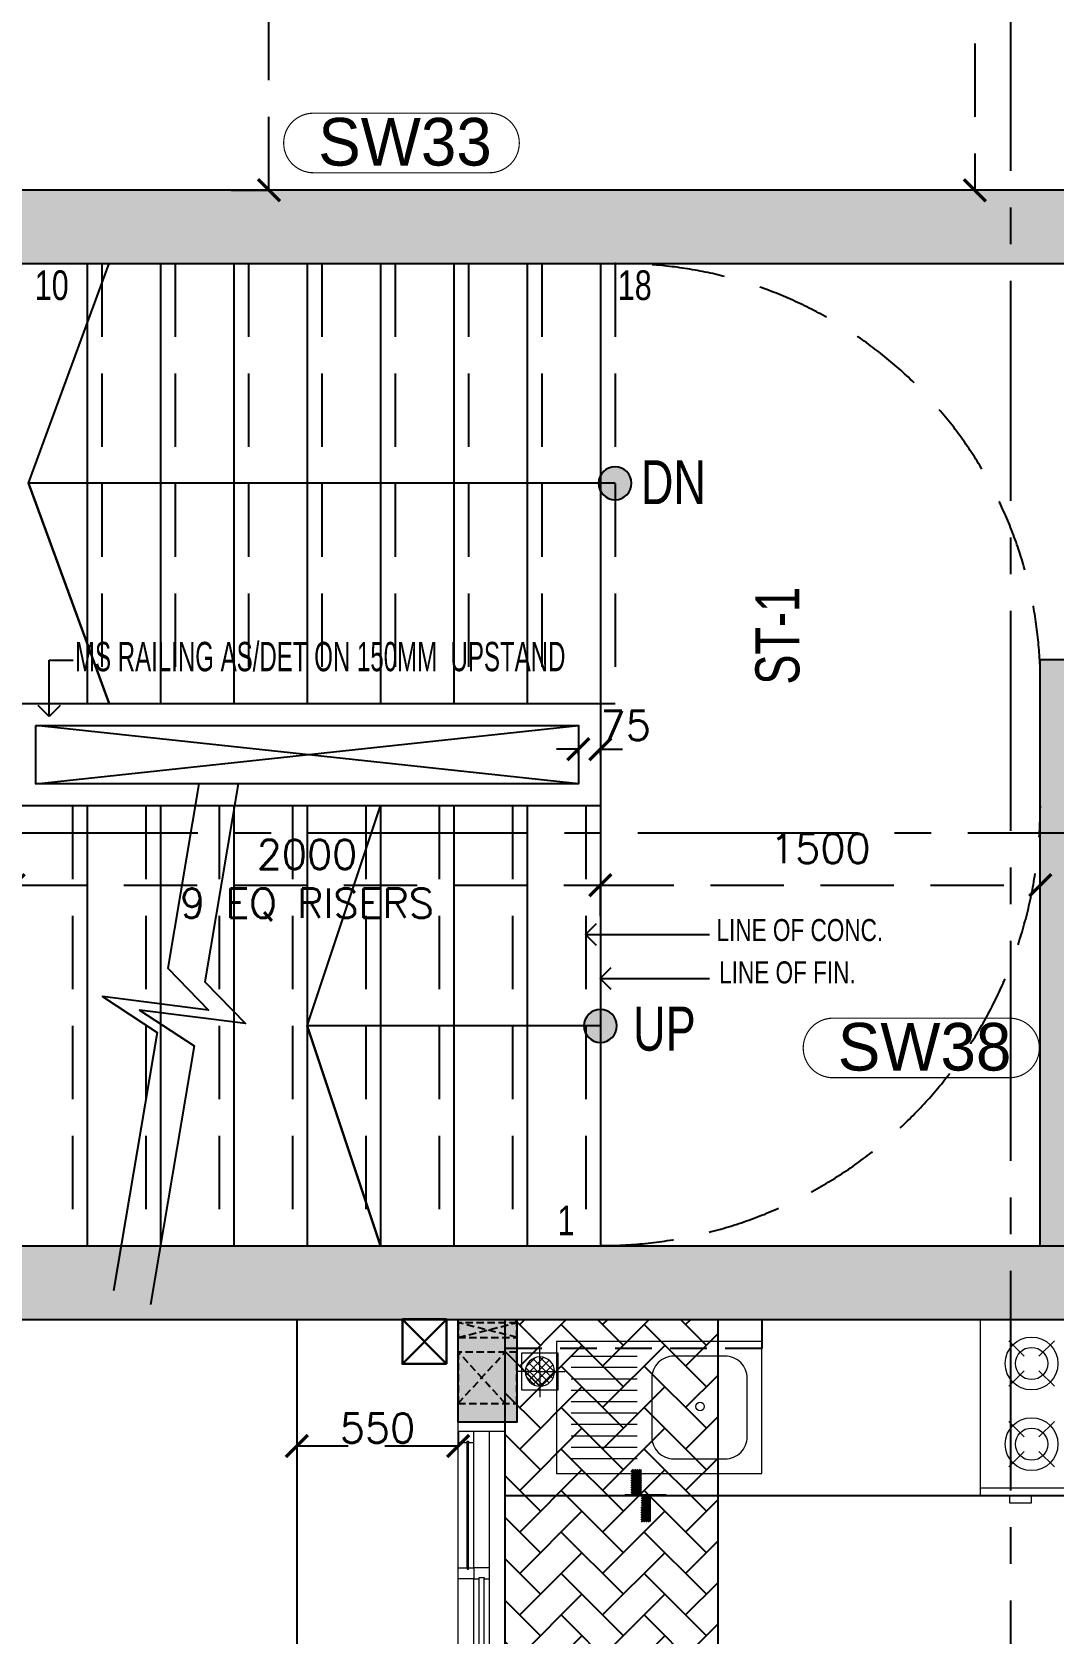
# Model space of a CAD drawing. Header units: millimetres. Extents: x 1181448 to 1317632, y -5734806 to -5633961.
# Drawn here: x 1199305 to 1202789, y -5720297 to -5714835 of the extents above; entities that cross this region are included whole.
import ezdxf

# ---------------------------------------------------------------- set-up
doc = ezdxf.new("R2010")
doc.units = ezdxf.units.MM
doc.header["$LTSCALE"] = 1000
doc.header["$MEASUREMENT"] = 0
for name, pattern in [('1BHK-A$0$( Hidden )', [0.375, 0.25, -0.125]), ('1BHK-A$0$HIDDEN', [0.375, 0.25, -0.125]), ('AUDIT_D_120904163729-0', [0]), ('T8 - TYPICAL FLOOR CORE$1$DASHED2', [0.375, 0.25, -0.125]), ('T8 - TYPICAL FLOOR CORE$1$HIDDEN', [0.375, 0.25, -0.125]), ('T8_REFUGE COLUMNS$0$CENTER2', [1.125, 0.75, -0.125, 0.125, -0.125])]:
    doc.linetypes.add(name, pattern=pattern)
doc.layers.get('0').update_dxf_attribs({"linetype": 'AUDIT_D_120904163729-0'})
for name, color, linetype, lineweight in [('1BHK-A$0$$0$a-TOI-fixtures', 251, 'Continuous', 0), ('1BHK-A$0$a-TOI-fixtures', 251, 'Continuous', 0), ('1BHK-A$1$A-WALL- 160', 6, 'Continuous', 30), ('1BHK-A$1$Window', 4, 'Continuous', 20), ('T8 - TYPICAL FLOOR CORE$1$a-Text', 4, 'Continuous', 0), ('T8(T9 IS SIMILAR) - REFUGE FLOOR$0$D&W', 8, 'Continuous', 25), ('T8_REFUGE COLUMNS$0$A-COLUMN NO size reduce', 81, 'Continuous', 25)]:
    doc.layers.add(name, color=color, linetype=linetype, lineweight=lineweight)
for name, color, linetype in [('1BHK-A$0$A-DECK SUNK 125', 8, 'Continuous'), ('1BHK-A$0$a-KIT FIX', 251, 'Continuous'), ('1BHK-A$0$A-SERVICES CUTOUT', 8, 'Continuous'), ('1BHK-A$0$a-tile drop', 3, 'Continuous'), ('1BHK-A$0$APT PLANS-typ$0$TILEDROP', 3, 'Continuous'), ('1BHK-A$0$LEDGE WALL', 5, 'Continuous'), ('A_dim', 1, 'Continuous'), ('T8 - TYPICAL FLOOR CORE$0$A-DIMENSIONS', 2, 'T8 - TYPICAL FLOOR CORE$1$HIDDEN'), ('T8 - TYPICAL FLOOR CORE$1$A-FINISHED STAIRS', 1, 'Continuous'), ('T8 - TYPICAL FLOOR CORE$1$A-SLAB SUNK-AC LEDGES', 251, 'T8 - TYPICAL FLOOR CORE$1$HIDDEN'), ('T8 - TYPICAL FLOOR CORE$1$A-UNFINISHED STAIRS', 30, 'T8 - TYPICAL FLOOR CORE$1$DASHED2'), ('T8 - TYPICAL FLOOR CORE$1$A_rail', 253, 'Continuous'), ('T8 - TYPICAL FLOOR CORE$1$B-AR-ANNO-E DECK FLOOR$0$a-text', 4, 'Continuous'), ('T8 - TYPICAL FLOOR CORE$1$CUT-OUT', 49, 'Continuous'), ('T8 - TYPICAL FLOOR CORE$1$HATCH', 8, 'Continuous'), ('T8 - TYPICAL FLOOR CORE$1$STAIRS', 1, 'Continuous'), ('T8(T9 IS SIMILAR) - REFUGE FLOOR$1$A_rail', 253, 'Continuous'), ('T8_REFUGE COLUMNS$0$A-CENTERLINE', 193, 'T8_REFUGE COLUMNS$0$CENTER2'), ('T8_REFUGE COLUMNS$0$A-SHEAR WALL THICKENING', 3, 'Continuous'), ('T8_REFUGE COLUMNS$1$A-RCC COLS', 3, 'Continuous')]:
    doc.layers.add(name, color=color, linetype=linetype)
doc.layers.add('T8_REFUGE COLUMNS$0$COL-HATCH', color=7, linetype='Continuous', lineweight=25, true_color=0xa3a3a3)
doc.styles.add('T8 - TYPICAL FLOOR CORE$0$Romans 1', font='romans.shx', dxfattribs={"height": 100})
doc.styles.add('T8 - TYPICAL FLOOR CORE$1$ARIAL ARROW', font='swisscl.ttf')
doc.styles.add('T8_REFUGE COLUMNS$0$STANDARD', font='GOTHIC.TTF')
doc.dimstyles.new('T8 - TYPICAL FLOOR CORE$0$ALPINE S', dxfattribs={"dimscale": 0, "dimtxt": 100, "dimasz": 75, "dimexe": 0, "dimexo": 0, "dimgap": 75, "dimtad": 1, "dimdec": 0, "dimzin": 0, "dimdsep": 46, "dimtxsty": 'T8 - TYPICAL FLOOR CORE$0$Romans 1', "dimblk": 'T8 - TYPICAL FLOOR CORE$0$_ArchTick', "dimcen": 0.09, "dimclrd": 256, "dimclre": 256, "dimclrt": 7, "dimadec": 0, "dimazin": 0, "dimtfac": 1, "dimtdec": 0, "dimtofl": 0, "dimtmove": 1, "dimatfit": 0, "dimldrblk": 'T8 - TYPICAL FLOOR CORE$0$_Open90', "dimfxl": 1, "dimtolj": 1, "dimtzin": 0, "dimarcsym": 0})

# ---------------------------------------------------------------- blocks, each defined once
blk = doc.blocks.new('T8 - TYPICAL FLOOR CORE$0$_ArchTick')
at = {"color": 0, "linetype": 'ByBlock', "const_width": 0.15}
blk.add_lwpolyline([(-0.5, -0.5), (0.5, 0.5)], dxfattribs=at)
blk = doc.blocks.new('*D236')
at = {"layer": 'T8 - TYPICAL FLOOR CORE$0$A-DIMENSIONS', "linetype": 'T8 - TYPICAL FLOOR CORE$1$HIDDEN', "lineweight": -2, "transparency": 16777216}
for p, q in [((1201242.2, -5717849.3), (1201242.2, -5717743.8)), ((1202742.1, -5717869.7), (1202742.1, -5717743.8))]:
    blk.add_line(p, q, dxfattribs=at)
at = {"layer": 'T8 - TYPICAL FLOOR CORE$0$A-DIMENSIONS', "lineweight": -2, "transparency": 16777216}
blk.add_line((1201242.2, -5717743.8), (1202742.1, -5717743.8), dxfattribs=at)
at = {"layer": 'T8 - TYPICAL FLOOR CORE$0$A-DIMENSIONS', "linetype": 'ByBlock', "lineweight": -2, "transparency": 16777216, "xscale": 75, "yscale": 75, "zscale": 75, "rotation": 180}
blk.add_blockref('T8 - TYPICAL FLOOR CORE$0$_ArchTick', (1201242.2, -5717743.8), dxfattribs=at)
at = {"layer": 'T8 - TYPICAL FLOOR CORE$0$A-DIMENSIONS', "linetype": 'ByBlock', "lineweight": -2, "transparency": 16777216, "xscale": 75, "yscale": 75, "zscale": 75}
blk.add_blockref('T8 - TYPICAL FLOOR CORE$0$_ArchTick', (1202742.1, -5717743.8), dxfattribs=at)
at = {"layer": 'T8 - TYPICAL FLOOR CORE$0$A-DIMENSIONS', "color": 7, "linetype": 'ByBlock', "transparency": 16777216, "insert": (1201992.1, -5717618.8), "char_height": 100, "attachment_point": 5, "style": 'T8 - TYPICAL FLOOR CORE$0$Romans 1'}
blk.add_mtext('\\A1;1500', dxfattribs=at)
blk = doc.blocks.new('T8 - TYPICAL FLOOR CORE$0$_Open90')
at = {"color": 0, "linetype": 'ByBlock', "lineweight": -2}
for p, q in [((0, 0), (-1, 0)), ((-0.5, 0.5), (0, 0)), ((0, 0), (-0.5, -0.5))]:
    blk.add_line(p, q, dxfattribs=at)
blk = doc.blocks.new('T8 - TYPICAL FLOOR CORE$1$A$C29262D9E')
at = {"layer": 'T8 - TYPICAL FLOOR CORE$1$STAIRS'}
h = blk.add_hatch(color=7, dxfattribs=at)
edge = h.paths.add_edge_path()
edge.add_arc((0, 0), 0.075, 0, 360)
at = {"layer": 'T8 - TYPICAL FLOOR CORE$1$STAIRS', "color": 7}
blk.add_circle((0, 0), 0.075, dxfattribs=at)
blk = doc.blocks.new('*D237')
at = {"layer": 'T8 - TYPICAL FLOOR CORE$0$A-DIMENSIONS', "linetype": 'T8 - TYPICAL FLOOR CORE$1$HIDDEN', "lineweight": -2, "transparency": 16777216}
for p, q in [((1200042.4, -5713849.6), (1200112.5, -5713849.6)), ((1199983.5, -5715375), (1200112.5, -5715375))]:
    blk.add_line(p, q, dxfattribs=at)
at = {"layer": 'T8 - TYPICAL FLOOR CORE$0$A-DIMENSIONS', "lineweight": -2, "transparency": 16777216}
blk.add_line((1200112.5, -5715375), (1200112.5, -5713849.6), dxfattribs=at)
at = {"layer": 'T8 - TYPICAL FLOOR CORE$0$A-DIMENSIONS', "linetype": 'ByBlock', "lineweight": -2, "transparency": 16777216, "xscale": 75, "yscale": 75, "zscale": 75}
for p, rotation in [((1200112.5, -5713849.6), 90), ((1200112.5, -5715375), 270)]:
    blk.add_blockref('T8 - TYPICAL FLOOR CORE$0$_ArchTick', p, dxfattribs=dict(at, rotation=rotation))
at = {"layer": 'T8 - TYPICAL FLOOR CORE$0$A-DIMENSIONS', "color": 7, "linetype": 'ByBlock', "transparency": 16777216, "insert": (1199987.5, -5714612.3), "char_height": 100, "attachment_point": 5, "rotation": 90, "style": 'T8 - TYPICAL FLOOR CORE$0$Romans 1'}
blk.add_mtext('\\A1;1525', dxfattribs=at)
blk = doc.blocks.new('*D238')
at = {"layer": 'T8 - TYPICAL FLOOR CORE$0$A-DIMENSIONS', "linetype": 'T8 - TYPICAL FLOOR CORE$1$HIDDEN', "lineweight": -2, "transparency": 16777216}
for p, q in [((1202567.4, -5712999.6), (1202519.3, -5712999.6)), ((1202567.4, -5715375), (1202519.3, -5715375))]:
    blk.add_line(p, q, dxfattribs=at)
at = {"layer": 'T8 - TYPICAL FLOOR CORE$0$A-DIMENSIONS', "lineweight": -2, "transparency": 16777216}
blk.add_line((1202519.3, -5712999.6), (1202519.3, -5715375), dxfattribs=at)
at = {"layer": 'T8 - TYPICAL FLOOR CORE$0$A-DIMENSIONS', "linetype": 'ByBlock', "lineweight": -2, "transparency": 16777216, "xscale": 75, "yscale": 75, "zscale": 75}
for p, rotation in [((1202519.3, -5712999.6), 90), ((1202519.3, -5715375), 270)]:
    blk.add_blockref('T8 - TYPICAL FLOOR CORE$0$_ArchTick', p, dxfattribs=dict(at, rotation=rotation))
at = {"layer": 'T8 - TYPICAL FLOOR CORE$0$A-DIMENSIONS', "color": 7, "linetype": 'ByBlock', "transparency": 16777216, "insert": (1202394.3, -5714187.3), "char_height": 100, "attachment_point": 5, "rotation": 90, "style": 'T8 - TYPICAL FLOOR CORE$0$Romans 1'}
blk.add_mtext('\\A1;2375', dxfattribs=at)
blk = doc.blocks.new('*D250')
at = {"layer": 'T8 - TYPICAL FLOOR CORE$0$A-DIMENSIONS', "linetype": 'T8 - TYPICAL FLOOR CORE$1$HIDDEN', "lineweight": -2, "transparency": 16777216}
for p, q in [((1199242.2, -5717841.6), (1199242.2, -5717743.8)), ((1201242.2, -5717841.6), (1201242.2, -5717743.8))]:
    blk.add_line(p, q, dxfattribs=at)
at = {"layer": 'T8 - TYPICAL FLOOR CORE$0$A-DIMENSIONS', "lineweight": -2, "transparency": 16777216}
blk.add_line((1199242.2, -5717743.8), (1201242.2, -5717743.8), dxfattribs=at)
at = {"layer": 'T8 - TYPICAL FLOOR CORE$0$A-DIMENSIONS', "linetype": 'ByBlock', "lineweight": -2, "transparency": 16777216, "xscale": 75, "yscale": 75, "zscale": 75, "rotation": 180}
blk.add_blockref('T8 - TYPICAL FLOOR CORE$0$_ArchTick', (1199242.2, -5717743.8), dxfattribs=at)
at = {"layer": 'T8 - TYPICAL FLOOR CORE$0$A-DIMENSIONS', "linetype": 'ByBlock', "lineweight": -2, "transparency": 16777216, "xscale": 75, "yscale": 75, "zscale": 75}
blk.add_blockref('T8 - TYPICAL FLOOR CORE$0$_ArchTick', (1201242.2, -5717743.8), dxfattribs=at)
at = {"layer": 'T8 - TYPICAL FLOOR CORE$0$A-DIMENSIONS', "color": 7, "linetype": 'ByBlock', "transparency": 16777216, "insert": (1200242.2, -5717727.2), "char_height": 100, "attachment_point": 5, "style": 'T8 - TYPICAL FLOOR CORE$0$Romans 1'}
blk.add_mtext('\\A1;2000\\P9 EQ RISERS', dxfattribs=at)
blk = doc.blocks.new('*D221')
at = {"layer": 'T8 - TYPICAL FLOOR CORE$0$A-DIMENSIONS', "lineweight": -2, "transparency": 16777216}
for p, q in [((1201167.2, -5717280.4), (1201092.2, -5717280.4)), ((1201242.2, -5717280.4), (1201317.2, -5717280.4))]:
    blk.add_line(p, q, dxfattribs=at)
at = {"layer": 'T8 - TYPICAL FLOOR CORE$0$A-DIMENSIONS', "linetype": 'T8 - TYPICAL FLOOR CORE$1$HIDDEN', "lineweight": -2, "transparency": 16777216}
for p, q in [((1201167.2, -5717299.5), (1201167.2, -5717280.4)), ((1201242.2, -5717299.5), (1201242.2, -5717280.4))]:
    blk.add_line(p, q, dxfattribs=at)
at = {"layer": 'T8 - TYPICAL FLOOR CORE$0$A-DIMENSIONS', "linetype": 'ByBlock', "lineweight": -2, "transparency": 16777216, "xscale": 75, "yscale": 75, "zscale": 75}
blk.add_blockref('T8 - TYPICAL FLOOR CORE$0$_ArchTick', (1201167.2, -5717280.4), dxfattribs=at)
at = {"layer": 'T8 - TYPICAL FLOOR CORE$0$A-DIMENSIONS', "linetype": 'ByBlock', "lineweight": -2, "transparency": 16777216, "xscale": 75, "yscale": 75, "zscale": 75, "rotation": 180}
blk.add_blockref('T8 - TYPICAL FLOOR CORE$0$_ArchTick', (1201242.2, -5717280.4), dxfattribs=at)
at = {"layer": 'T8 - TYPICAL FLOOR CORE$0$A-DIMENSIONS', "color": 7, "linetype": 'ByBlock', "transparency": 16777216, "insert": (1201328.4, -5717199.4), "char_height": 100, "attachment_point": 5, "style": 'T8 - TYPICAL FLOOR CORE$0$Romans 1'}
blk.add_mtext('\\A1;75', dxfattribs=at)
blk = doc.blocks.new('*D183')
at = {"layer": 'T8 - TYPICAL FLOOR CORE$0$A-DIMENSIONS', "linetype": 'T8 - TYPICAL FLOOR CORE$1$HIDDEN', "lineweight": -2, "transparency": 16777216}
for p, q in [((1200207.4, -5719607.2), (1200207.4, -5719656.7)), ((1200757.3, -5719607.2), (1200757.3, -5719656.7))]:
    blk.add_line(p, q, dxfattribs=at)
at = {"layer": 'T8 - TYPICAL FLOOR CORE$0$A-DIMENSIONS', "lineweight": -2, "transparency": 16777216}
blk.add_line((1200757.3, -5719656.7), (1200207.4, -5719656.7), dxfattribs=at)
at = {"layer": 'T8 - TYPICAL FLOOR CORE$0$A-DIMENSIONS', "linetype": 'ByBlock', "lineweight": -2, "transparency": 16777216, "xscale": 75, "yscale": 75, "zscale": 75, "rotation": 180}
blk.add_blockref('T8 - TYPICAL FLOOR CORE$0$_ArchTick', (1200207.4, -5719656.7), dxfattribs=at)
at = {"layer": 'T8 - TYPICAL FLOOR CORE$0$A-DIMENSIONS', "linetype": 'ByBlock', "lineweight": -2, "transparency": 16777216, "xscale": 75, "yscale": 75, "zscale": 75}
blk.add_blockref('T8 - TYPICAL FLOOR CORE$0$_ArchTick', (1200757.3, -5719656.7), dxfattribs=at)
at = {"layer": 'T8 - TYPICAL FLOOR CORE$0$A-DIMENSIONS', "color": 7, "linetype": 'ByBlock', "transparency": 16777216, "insert": (1200482.4, -5719595.1), "char_height": 100, "attachment_point": 5, "style": 'T8 - TYPICAL FLOOR CORE$0$Romans 1'}
blk.add_mtext('\\A1;550', dxfattribs=at)
blk = doc.blocks.new('T8_REFUGE COLUMNS$0$A$C277F3394')
at = {"layer": 'T8_REFUGE COLUMNS$0$A-SHEAR WALL THICKENING', "linetype": 'ByBlock', "true_color": 0xa3a3a3}
h = blk.add_hatch(color=253, dxfattribs=at)
h.dxf.hatch_style = 1
h.paths.add_polyline_path([(-4335.3, 0), (-4135.3, 0), (-4135.3, -350), (-4335.3, -350)])
at = {"layer": 'T8_REFUGE COLUMNS$0$A-SHEAR WALL THICKENING', "linetype": 'ByBlock'}
blk.add_lwpolyline([(-4335.3, 0), (-4135.3, 0), (-4135.3, -350), (-4335.3, -350)], close=True, dxfattribs=at)
blk = doc.blocks.new('T8_REFUGE COLUMNS$0$A$C46A13422')
at = {"layer": 'T8_REFUGE COLUMNS$0$A-SHEAR WALL THICKENING', "linetype": 'ByBlock'}
blk.add_blockref('T8_REFUGE COLUMNS$0$A$C277F3394', (-5609.8, -7500), dxfattribs=at)
blk = doc.blocks.new('T8_REFUGE COLUMNS')
at = {"layer": 'T8_REFUGE COLUMNS$0$COL-HATCH', "linetype": 'ByBlock'}
h = blk.add_hatch(color=256, dxfattribs=at)
h.dxf.hatch_style = 1
h.paths.add_polyline_path([(1196932.1, -5715624.9), (1203832.1, -5715624.9), (1203832.1, -5715374.9), (1196932.1, -5715374.9)])
h = blk.add_hatch(color=256, dxfattribs=at)
h.dxf.hatch_style = 1
h.paths.add_polyline_path([(1202742.1, -5716974.9), (1202992.1, -5716974.9), (1202992.1, -5718974.9), (1202742.1, -5718974.9)])
h = blk.add_hatch(color=256, dxfattribs=at)
h.dxf.hatch_style = 1
h.paths.add_polyline_path([(1198907.1, -5719224.9), (1205092.1, -5719224.9), (1205092.1, -5718974.9), (1198907.1, -5718974.9)])
at = {"layer": 'T8_REFUGE COLUMNS$0$A-CENTERLINE'}
for p, q in [((1202642.1, -5728808.5), (1202642.1, -5698573.6)), ((1223494.9, -5717567.4), (1182495.9, -5717567.4))]:
    blk.add_line(p, q, dxfattribs=at)
at = {"layer": 'T8_REFUGE COLUMNS$0$A-COLUMN NO size reduce', "linetype": 'ByBlock', "const_width": 3.9}
for points in [[(1200264.1, -5715315.2, -1), (1200264.1, -5715112), (1200864.3, -5715112, -1), (1200864.3, -5715315.2)], [(1202035.4, -5718400.7, -1), (1202035.4, -5718197.6), (1202637.3, -5718197.6, -1), (1202637.3, -5718400.7)]]:
    blk.add_lwpolyline(points, format="xyb", close=True, dxfattribs=at)
at = {"layer": 'T8_REFUGE COLUMNS$1$A-RCC COLS', "linetype": 'ByBlock'}
for points in [[(1196932.1, -5715624.9), (1203832.1, -5715624.9), (1203832.1, -5715374.9), (1196932.1, -5715374.9)], [(1202742.1, -5716974.9), (1202992.1, -5716974.9), (1202992.1, -5718974.9), (1202742.1, -5718974.9)], [(1198907.1, -5719224.9), (1205092.1, -5719224.9), (1205092.1, -5718974.9), (1198907.1, -5718974.9)]]:
    blk.add_lwpolyline(points, close=True, dxfattribs=at)
blk.add_blockref('T8_REFUGE COLUMNS$0$A$C46A13422', (1210702.1, -5711724.9), dxfattribs=at)
at = {"layer": 'T8_REFUGE COLUMNS$0$A-COLUMN NO size reduce', "linetype": 'ByBlock', "char_height": 162.5, "attachment_point": 1, "style": 'T8_REFUGE COLUMNS$0$STANDARD'}
for s, insert in [('SW33', (1200280.3, -5715128.3)), ('SW38', (1202051.7, -5718213.8))]:
    blk.add_mtext_dynamic_manual_height_columns(s, width=444.685, gutter_width=500, heights=[0], dxfattribs=dict(at, insert=insert))
blk = doc.blocks.new('1BHK-A$1$1500')
at = {"layer": '1BHK-A$1$Window', "color": 1, "lineweight": 13}
for p, q in [((1150276.5, -5694418.8), (1148842.5, -5694418.8)), ((1149307.5, -5694418.8), (1148880, -5694418.8)), ((1149307.5, -5694472.1), (1148880, -5694472.1)), ((1149773.7, -5694472.1), (1149345, -5694472.1)), ((1149811.2, -5694472.1), (1150276.5, -5694472.1)), ((1149307.5, -5694525.5), (1148842.5, -5694525.5)), ((1149773.7, -5694525.5), (1149345, -5694525.5)), ((1150239, -5694525.5), (1149811.2, -5694525.5)), ((1149773.7, -5694578.8), (1148842.5, -5694578.8)), ((1150239, -5694578.8), (1149811.2, -5694578.8))]:
    blk.add_line(p, q, dxfattribs=at)
at = {"layer": '1BHK-A$1$Window', "color": 5, "lineweight": 13}
for p, q in [((1149307.5, -5694449.1), (1148880, -5694449.1)), ((1149307.5, -5694453.6), (1148880, -5694453.6)), ((1149773.7, -5694490.7), (1149345, -5694490.7)), ((1149773.7, -5694506.9), (1149345, -5694506.9)), ((1150239, -5694544.1), (1149811.2, -5694544.1)), ((1150239, -5694560.2), (1149811.2, -5694560.2))]:
    blk.add_line(p, q, dxfattribs=at)
at = {"layer": '1BHK-A$1$Window', "color": 4, "lineweight": 13}
for points in [[(1148842.5, -5694418.8), (1148809.5, -5694418.8), (1148809.5, -5694578.8), (1148842.5, -5694578.8)], [(1148880, -5694453.6), (1148880, -5694472.1), (1148842.5, -5694472.1), (1148842.5, -5694418.8), (1148880, -5694418.8), (1148880, -5694449.1), (1148875.5, -5694449.1), (1148875.5, -5694453.6)], [(1149307.5, -5694453.6), (1149307.5, -5694472.1), (1149345, -5694472.1), (1149345, -5694418.8), (1149307.5, -5694418.8), (1149307.5, -5694449.1), (1149312, -5694449.1), (1149312, -5694453.6)], [(1150309.5, -5694418.8), (1150276.5, -5694418.8), (1150276.5, -5694578.8), (1150309.5, -5694578.8)], [(1149345, -5694506.9), (1149345, -5694525.5), (1149307.5, -5694525.5), (1149307.5, -5694472.1), (1149345, -5694472.1), (1149345, -5694490.7), (1149340.5, -5694490.7), (1149340.5, -5694506.9)], [(1149773.7, -5694506.9), (1149773.7, -5694525.5), (1149811.2, -5694525.5), (1149811.2, -5694472.1), (1149773.7, -5694472.1), (1149773.7, -5694490.7), (1149778.2, -5694490.7), (1149778.2, -5694506.9)], [(1149811.2, -5694560.2), (1149811.2, -5694578.8), (1149773.7, -5694578.8), (1149773.7, -5694525.5), (1149811.2, -5694525.5), (1149811.2, -5694544.1), (1149806.7, -5694544.1), (1149806.7, -5694560.2)], [(1150239, -5694560.2), (1150239, -5694578.8), (1150276.5, -5694578.8), (1150276.5, -5694525.5), (1150239, -5694525.5), (1150239, -5694544.1), (1150243.5, -5694544.1), (1150243.5, -5694560.2)]]:
    blk.add_lwpolyline(points, close=True, dxfattribs=at)
blk = doc.blocks.new('1BHK-A$0$RANGE-flat-1')
at = {"layer": '1BHK-A$0$a-TOI-fixtures'}
for p, q in [((-575, -600), (-575, 0)), ((-600, -100), (-625, -100)), ((-625, -100), (-625, -175)), ((-450, -150), (-502.8, -97.2)), ((-400, -150), (-347.2, -97.2)), ((-175, -150), (-227.8, -97.2)), ((-125, -150), (-72.2, -97.2)), ((-625, -175), (-600, -175)), ((-450, -200), (-502.8, -252.8)), ((-400, -200), (-347.2, -252.8)), ((-175, -200), (-227.8, -252.8)), ((-125, -200), (-72.2, -252.8)), ((-450, -400), (-502.8, -347.2)), ((-400, -400), (-347.2, -347.2)), ((-175, -400), (-227.8, -347.2)), ((-125, -400), (-72.2, -347.2)), ((-625, -425), (-600, -425)), ((-625, -500), (-625, -425)), ((-450, -450), (-502.8, -502.8)), ((-400, -450), (-347.2, -502.8)), ((-175, -450), (-227.8, -502.8)), ((-125, -450), (-72.2, -502.8)), ((-600, -500), (-625, -500))]:
    blk.add_line(p, q, dxfattribs=at)
blk.add_lwpolyline([(-600, -600), (0, -600), (0, 0), (-600, 0)], close=True, dxfattribs=at)
for centre, radius in [((-425, -175), 90), ((-150, -175), 90), ((-425, -175), 55), ((-150, -175), 55), ((-425, -425), 90), ((-425, -425), 55), ((-150, -425), 90), ((-150, -425), 55)]:
    blk.add_circle(centre, radius, dxfattribs=at)
blk = doc.blocks.new('1BHK-A$0$SINK1-flat-1')
at = {"layer": '1BHK-A$0$a-TOI-fixtures'}
for p, q in [((-275, -50), (-50, -50)), ((-275, -88.9), (-50, -88.9)), ((-275, -127.8), (-50, -127.8)), ((-275, -166.7), (-50, -166.7)), ((-275, -205.6), (-50, -205.6)), ((-275, -244.4), (-50, -244.4)), ((-275, -283.3), (-50, -283.3)), ((-275, -322.2), (-50, -322.2)), ((-275, -361.1), (-50, -361.1)), ((-50, -400), (-275, -400))]:
    blk.add_line(p, q, dxfattribs=at)
blk.add_lwpolyline([(-700, 0), (-700, -450), (0, -450), (0, 0)], close=True, dxfattribs=at)
blk.add_lwpolyline([(-400, -50), (-575, -50, 0.414214), (-650, -125), (-650, -325, 0.414214), (-575, -400), (-400, -400, 0.414214), (-325, -325), (-325, -125, 0.414214)], format="xyb", close=True, dxfattribs=at)
at = {"layer": '1BHK-A$0$a-TOI-fixtures', "linetype": 'Continuous'}
blk.add_circle((-489.5, -228.6), 14.4, dxfattribs=at)
blk = doc.blocks.new('1BHK-A$0$$0$Type-A-First Floor Plan-bottom-up$0$FLOOR TRAP-flat-6')
at = {"layer": '1BHK-A$0$$0$a-TOI-fixtures'}
h = blk.add_hatch(dxfattribs=at)
h.set_pattern_fill('ACET-2D-_USER', color=256, scale=20, angle=45, style=0, double=1, pattern_type=0)
h.set_pattern_definition([(45, (-789896.981, 5385770.066), (-14.142135624, 14.142135624), []), (135, (-789896.981, 5385770.066), (-14.142135624, -14.142135624), [])])
edge = h.paths.add_edge_path()
edge.add_arc((150, 150), 50, 0, 360)
for q in [(150, 228.6), (67.6, 150), (237.4, 150), (150, 63.6)]:
    blk.add_line((150, 150), q, dxfattribs=at)
blk.add_lwpolyline([(87.5, 212.5), (212.5, 212.5), (212.5, 87.5), (87.5, 87.5)], close=True, dxfattribs=at)
blk.add_circle((150, 150), 50, dxfattribs=at)
blk = doc.blocks.new('1BHK-A$0$TILE DROP -x')
at = {"layer": '1BHK-A$0$APT PLANS-typ$0$TILEDROP'}
h = blk.add_hatch(dxfattribs=at)
h.set_pattern_fill('ACET-2D-ANSI31', color=8, scale=90, angle=90, style=0)
h.set_pattern_definition([(135, (-851695.914, 5365039.183), (-7.954951288, -7.954951288), [])])
h.paths.add_polyline_path([(-58324, -19206), (-58324, -19024), (-58262, -19024), (-58262, -19206)])
edge = h.paths.add_edge_path()
edge.add_line((-58324, -19381), (-58394, -19381))
edge.add_line((-58324, -19206), (-58324, -19381))
edge.add_line((-58393, -19206), (-58324, -19206))
edge.add_line((-58393, -19381), (-58393, -19206))
at = {"layer": '1BHK-A$0$APT PLANS-typ$0$TILEDROP', "color": 1}
blk.add_line((-58154, -19206), (-58434, -19206), dxfattribs=at)
at = {"layer": '1BHK-A$0$APT PLANS-typ$0$TILEDROP', "color": 20, "const_width": 10}
for points in [[(-58262, -19206), (-58262, -19024)], [(-58324, -19381), (-58324, -19206)], [(-58324, -19206), (-58262, -19206)]]:
    blk.add_lwpolyline(points, dxfattribs=at)
blk = doc.blocks.new('1BHK-A')
at = {"layer": '1BHK-A$0$A-DECK SUNK 125'}
h = blk.add_hatch(dxfattribs=at)
h.set_pattern_fill('AR-HBONE', color=256, scale=25, style=0)
h.set_pattern_definition([(45, (-107180.45, 61072.54), (1e-14, 141.4213562), [300, -100]), (135, (-107109.74, 61143.25), (1e-14, 141.4213562), [300, -100])])
h.paths.add_polyline_path([(1147149.5, -5721674.6), (1146939.2, -5721674.6), (1146939.2, -5721574.6), (1146424.5, -5721574.6), (1146424.5, -5719224.6), (1147149.5, -5719224.6)])
at = {"linetype": '1BHK-A$0$( Hidden )', "ltscale": 0.1}
for p, q in [((1146264.7, -5719285.5), (1146464.2, -5719235.5)), ((1146464.2, -5719285.5), (1146264.7, -5719235.5)), ((1146264.6, -5719510.5), (1146424.5, -5719335.5, 0.6)), ((1146424.5, -5719510.5, 0.6), (1146264.7, -5719335.5))]:
    blk.add_line(p, q, dxfattribs=at)
for points in [[(1146464.2, -5719235.5), (1146264.7, -5719235.5), (1146264.7, -5719285.5), (1146464.2, -5719285.5)], [(1146464.2, -5719335.5), (1146264.7, -5719335.5), (1146264.7, -5719510.5), (1146464.2, -5719510.5)]]:
    blk.add_lwpolyline(points, close=True, dxfattribs=at)
at = {"layer": '1BHK-A$0$a-KIT FIX', "color": 1}
blk.add_line((1146424.5, -5719824.6), (1150039.7, -5719824.6), dxfattribs=at)
at = {"layer": '1BHK-A$0$A-SERVICES CUTOUT', "ltscale": 5}
blk.add_lwpolyline([(1147149.5, -5721674.6), (1146939.2, -5721674.6), (1146939.2, -5721574.6), (1146424.5, -5721574.6), (1146424.5, -5719224.6), (1147149.5, -5719224.6)], close=True, dxfattribs=at)
at = {"layer": '1BHK-A$0$LEDGE WALL', "linetype": '1BHK-A$0$HIDDEN', "ltscale": 0.5}
blk.add_lwpolyline([(1147299.5, -5719224), (1147299.5, -5719324), (1146424.5, -5719324)], dxfattribs=at)
at = {"layer": '1BHK-A$1$A-WALL- 160', "color": 5, "ltscale": 0.3}
for p, q in [((1146074.8, -5719224.2), (1146224.3, -5719376, 0.6)), ((1146224.3, -5719224.2), (1146074.8, -5719376, 0.6))]:
    blk.add_line(p, q, dxfattribs=at)
blk.add_lwpolyline([(1146224.3, -5719376), (1146224.3, -5719224), (1146074.3, -5719224), (1146074.3, -5719376)], close=True, dxfattribs=at)
at = {"layer": '1BHK-A$0$$0$a-TOI-fixtures', "extrusion": (0, 0, -1), "zscale": -1, "rotation": 270}
blk.add_blockref('1BHK-A$0$$0$Type-A-First Floor Plan-bottom-up$0$FLOOR TRAP-flat-6', (-1146692.9, -5719252.1), dxfattribs=at)
at = {"layer": '1BHK-A$0$a-KIT FIX', "extrusion": (0, 0, -1), "xscale": -1, "zscale": -1}
for name, p, rotation in [('1BHK-A$0$RANGE-flat-1', (-1148044.3, -5719224.6), 270), ('1BHK-A$0$SINK1-flat-1', (-1146599.5, -5719749.7), 180)]:
    blk.add_blockref(name, p, dxfattribs=dict(at, rotation=rotation))
at = {"layer": '1BHK-A$0$a-tile drop', "xscale": -0.5, "yscale": 0.5, "zscale": 0.5, "rotation": 180.0003204097975}
blk.add_blockref('1BHK-A$0$TILE DROP -x', (1176050, -5729426.1), dxfattribs=at)
at = {"layer": '1BHK-A$1$A-WALL- 160', "linetype": 'ByBlock', "xscale": -1, "rotation": 90}
blk.add_blockref('1BHK-A$1$1500', (-4548154.3, -4570764.3), dxfattribs=at)
blk = doc.blocks.new('T8 - TYPICAL FLOOR CORE')
at = {"layer": 'T8 - TYPICAL FLOOR CORE$1$A-FINISHED STAIRS'}
for p, q in [((1199492.2, -5715625), (1199492.2, -5717125)), ((1199742.2, -5715625), (1199742.2, -5717125)), ((1199992.2, -5715625), (1199992.2, -5717125)), ((1200242.2, -5715625), (1200242.2, -5717125)), ((1200492.2, -5715625), (1200492.2, -5717125)), ((1200742.2, -5715625), (1200742.2, -5717125)), ((1200992.2, -5715625), (1200992.2, -5717125)), ((1201242.2, -5715625), (1201242.2, -5717125)), ((1199492.2, -5717474), (1199492.2, -5718974)), ((1199742.2, -5717474), (1199742.2, -5718974)), ((1199992.2, -5717474), (1199992.2, -5718974)), ((1200242.2, -5717474), (1200242.2, -5718974)), ((1200492.2, -5717474), (1200492.2, -5718974)), ((1200742.2, -5717474), (1200742.2, -5718974)), ((1200992.2, -5717474), (1200992.2, -5718974)), ((1201242.2, -5717474), (1201242.2, -5718974))]:
    blk.add_line(p, q, dxfattribs=at)
at = {"layer": 'T8 - TYPICAL FLOOR CORE$1$A-SLAB SUNK-AC LEDGES', "linetype": 'ByBlock'}
blk.add_line((1200207.4, -5719224.9), (1200207.4, -5721074.2), dxfattribs=at)
at = {"layer": 'T8 - TYPICAL FLOOR CORE$1$A-UNFINISHED STAIRS', "linetype": 'T8 - TYPICAL FLOOR CORE$1$HIDDEN'}
for p, q in [((1199542.2, -5715625), (1199542.2, -5717125)), ((1199792.2, -5715625), (1199792.2, -5717125)), ((1200042.2, -5715625), (1200042.2, -5717125)), ((1200292.2, -5715625), (1200292.2, -5717125)), ((1200542.2, -5715625), (1200542.2, -5717125)), ((1200792.2, -5715625), (1200792.2, -5717125)), ((1201042.2, -5715625), (1201042.2, -5717125)), ((1201292.2, -5715625), (1201292.2, -5717125)), ((1201242.2, -5717125), (1201292.2, -5717125)), ((1199442.2, -5717474), (1199442.2, -5718974)), ((1199692.2, -5717474), (1199692.2, -5718974)), ((1199942.2, -5717474), (1199942.2, -5718974)), ((1200192.2, -5717474), (1200192.2, -5718974)), ((1200442.2, -5717474), (1200442.2, -5718974)), ((1200692.2, -5717474), (1200692.2, -5718974)), ((1200942.2, -5717474), (1200942.2, -5718974)), ((1201192.2, -5717474), (1201192.2, -5718974))]:
    blk.add_line(p, q, dxfattribs=at)
at = {"layer": 'T8 - TYPICAL FLOOR CORE$1$A_rail'}
for points in [[(1199242.2, -5717125), (1201242.2, -5717125), (1201242.2, -5717474), (1199242.2, -5717474)], [(1199317.2, -5717200), (1201167.2, -5717200), (1201167.2, -5717399), (1199317.2, -5717399)]]:
    blk.add_lwpolyline(points, close=True, dxfattribs=at)
at = {"layer": 'T8 - TYPICAL FLOOR CORE$1$CUT-OUT'}
for p, q in [((1199317.2, -5717399), (1201167.2, -5717200)), ((1201167.2, -5717399), (1199317.2, -5717200))]:
    blk.add_line(p, q, dxfattribs=at)
at = {"layer": 'T8 - TYPICAL FLOOR CORE$1$HATCH', "linetype": 'T8 - TYPICAL FLOOR CORE$1$HIDDEN'}
for centre, radius, start, end in [((1201314.1, -5717053), 1428.1, 0.5163, 90.8793), ((1201243.6, -5717474.6), 1498.6, 269.9466, 359.9325)]:
    blk.add_arc(centre, radius, start, end, dxfattribs=at)
at = {"layer": 'T8 - TYPICAL FLOOR CORE$1$STAIRS', "color": 7}
for points in [[(1201292.2, -5716374), (1199292.2, -5716374), (1199567.2, -5717125), (1199292.2, -5716374), (1199567.2, -5715625)], [(1199873.3, -5717399), (1199767.5, -5718027.5), (1199905.9, -5718170.2), (1199545.2, -5718124), (1199730.7, -5718246.2), (1199582.5, -5719127.7)], [(1200007.2, -5717399), (1199893.8, -5718073.4), (1200032.2, -5718216.1), (1199671.4, -5718169.9), (1199857, -5718292.1), (1199708.7, -5719173.6)], [(1201242.2, -5718224), (1200242.2, -5718224), (1200492.2, -5718974), (1200242.2, -5718224), (1200492.2, -5717474)]]:
    blk.add_lwpolyline(points, dxfattribs=at)
at = {"layer": 'T8 - TYPICAL FLOOR CORE$1$B-AR-ANNO-E DECK FLOOR$0$a-text', "xscale": -750, "yscale": 750, "zscale": 750}
for p in [(1201292.2, -5716374, -0.2), (1201242.2, -5718224, 0)]:
    blk.add_blockref('T8 - TYPICAL FLOOR CORE$1$A$C29262D9E', p, dxfattribs=at)
at = {"layer": 'T8 - TYPICAL FLOOR CORE$1$a-Text', "linetype": 'ByBlock', "style": 'T8 - TYPICAL FLOOR CORE$1$ARIAL ARROW'}
for s, height, p in [('10', 101.25, (1199314.1, -5715749.1)), ('18', 101.25, (1201301.8, -5715749.1)), ('LINE OF CONC.', 75, (1201638.2, -5717934.7)), ('LINE OF FIN.', 75, (1201647.2, -5718079)), ('1', 101.2, (1201096.3, -5718938))]:
    blk.add_text(s, height=height, dxfattribs=at).set_placement(p)
at = {"layer": 'T8 - TYPICAL FLOOR CORE$1$a-Text', "linetype": 'ByBlock', "style": 'T8 - TYPICAL FLOOR CORE$1$ARIAL ARROW', "width": 0.8}
blk.add_text('MS RAILING AS/DET ON 150MM  UPSTAND', height=100, dxfattribs=at).set_placement((1199451, -5717014.7))
at = {"layer": 'T8 - TYPICAL FLOOR CORE$1$a-Text', "linetype": 'ByBlock', "char_height": 150, "width": 821.633, "attachment_point": 7, "style": 'T8 - TYPICAL FLOOR CORE$1$ARIAL ARROW'}
for s, insert in [('\\pi313.45418;DN', (1201066.8, -5716445.1)), ('\\pi316.99285;UP', (1201036.7, -5718310.4))]:
    blk.add_mtext(s, dxfattribs=dict(at, insert=insert))
at = {"layer": 'T8 - TYPICAL FLOOR CORE$1$a-Text', "linetype": 'ByBlock', "insert": (1201922.8, -5716727.3), "char_height": 150, "width": 821.633, "attachment_point": 9, "rotation": 90, "style": 'T8 - TYPICAL FLOOR CORE$1$ARIAL ARROW'}
blk.add_mtext('ST-1', dxfattribs=at)
at = {"layer": 'T8 - TYPICAL FLOOR CORE$0$A-DIMENSIONS', "linetype": 'ByBlock'}
for base, p1, p2, picture, middle in [((1202519.3, -5715375), (1202567.4, -5712999.6), (1202567.4, -5715375), '*D238', (1202394.3, -5714187.3)), ((1200112.5, -5713849.6), (1199983.5, -5715375), (1200042.4, -5713849.6), '*D237', (1199987.5, -5714612.3))]:
    dim = blk.add_linear_dim(base=base, p1=p1, p2=p2, angle=90, dimstyle='T8 - TYPICAL FLOOR CORE$0$ALPINE S', override={"dimscale": 1, "dimfxl": 5, "dimarcsym": 1}, dxfattribs=at)
    dim.commit()
    dim.dimension.update_dxf_attribs({"geometry": picture, "text_midpoint": middle})
for base, p1, p2, picture, middle in [((1201242.2, -5717280.4), (1201167.2, -5717299.5), (1201242.2, -5717299.5), '*D221', (1201328.4, -5717324.4)), ((1200207.4, -5719656.7), (1200757.3, -5719607.2), (1200207.4, -5719607.2), '*D183', (1200482.4, -5719720.1))]:
    dim = blk.add_linear_dim(base=base, p1=p1, p2=p2, dimstyle='T8 - TYPICAL FLOOR CORE$0$ALPINE S', override={"dimscale": 1, "dimfxl": 5, "dimarcsym": 1}, dxfattribs=at)
    dim.commit()
    dim.dimension.update_dxf_attribs({"geometry": picture, "text_midpoint": middle, "dimtype": 128})
dim = blk.add_linear_dim(base=(1201242.2, -5717743.8), p1=(1199242.2, -5717841.6), p2=(1201242.2, -5717841.6), text='<>\\P9 EQ RISERS', dimstyle='T8 - TYPICAL FLOOR CORE$0$ALPINE S', override={"dimscale": 1, "dimfxl": 5, "dimarcsym": 1}, dxfattribs=at)
dim.commit()
dim.dimension.update_dxf_attribs({"geometry": '*D250', "text_midpoint": (1200242.2, -5717940.3), "dimtype": 128})
dim = blk.add_linear_dim(base=(1202742.1, -5717743.8), p1=(1201242.2, -5717849.3), p2=(1202742.1, -5717869.7, 0.1), dimstyle='T8 - TYPICAL FLOOR CORE$0$ALPINE S', override={"dimscale": 1, "dimfxl": 5, "dimarcsym": 1}, dxfattribs=at)
dim.commit()
dim.dimension.update_dxf_attribs({"geometry": '*D236', "text_midpoint": (1201992.1, -5717618.8)})
at = {"linetype": 'ByBlock'}
for points in [[(1201191.3, -5717911.8), (1201614.2, -5717911.8)], [(1201241.3, -5718062.1), (1201614.2, -5718062.1)]]:
    blk.add_leader(points, dimstyle='T8 - TYPICAL FLOOR CORE$0$ALPINE S', override={"dimscale": 1, "dimtad": 0, "dimfxl": 5, "dimtfill": 1, "dimarcsym": 1}, dxfattribs=at)
at = {"layer": 'T8 - TYPICAL FLOOR CORE$0$A-DIMENSIONS', "linetype": 'ByBlock'}
blk.add_leader([(1199363.6, -5717168.6), (1199363.6, -5716976.8), (1199444.7, -5716976.8)], dimstyle='T8 - TYPICAL FLOOR CORE$0$ALPINE S', override={"dimscale": 1, "dimfxl": 5, "dimarcsym": 1}, dxfattribs=at)
blk = doc.blocks.new('T8(T9 IS SIMILAR) - REFUGE FLOOR')
at = {"layer": 'T8(T9 IS SIMILAR) - REFUGE FLOOR$0$D&W', "linetype": 'ByBlock'}
blk.add_blockref('T8 - TYPICAL FLOOR CORE', (0, 0), dxfattribs=at)
blk.add_blockref('1BHK-A', (54493.1, -0.4), dxfattribs=at)
at = {"layer": 'T8(T9 IS SIMILAR) - REFUGE FLOOR$1$A_rail', "linetype": 'ByBlock'}
blk.add_blockref('T8_REFUGE COLUMNS', (0, 0), dxfattribs=at)

msp = doc.modelspace()

# ---------------------------------------------------------------- block references
at = {"layer": 'A_dim', "linetype": 'ByBlock'}
msp.add_blockref('T8(T9 IS SIMILAR) - REFUGE FLOOR', (0, 0), dxfattribs=at)

doc.saveas('drawing.dxf')
